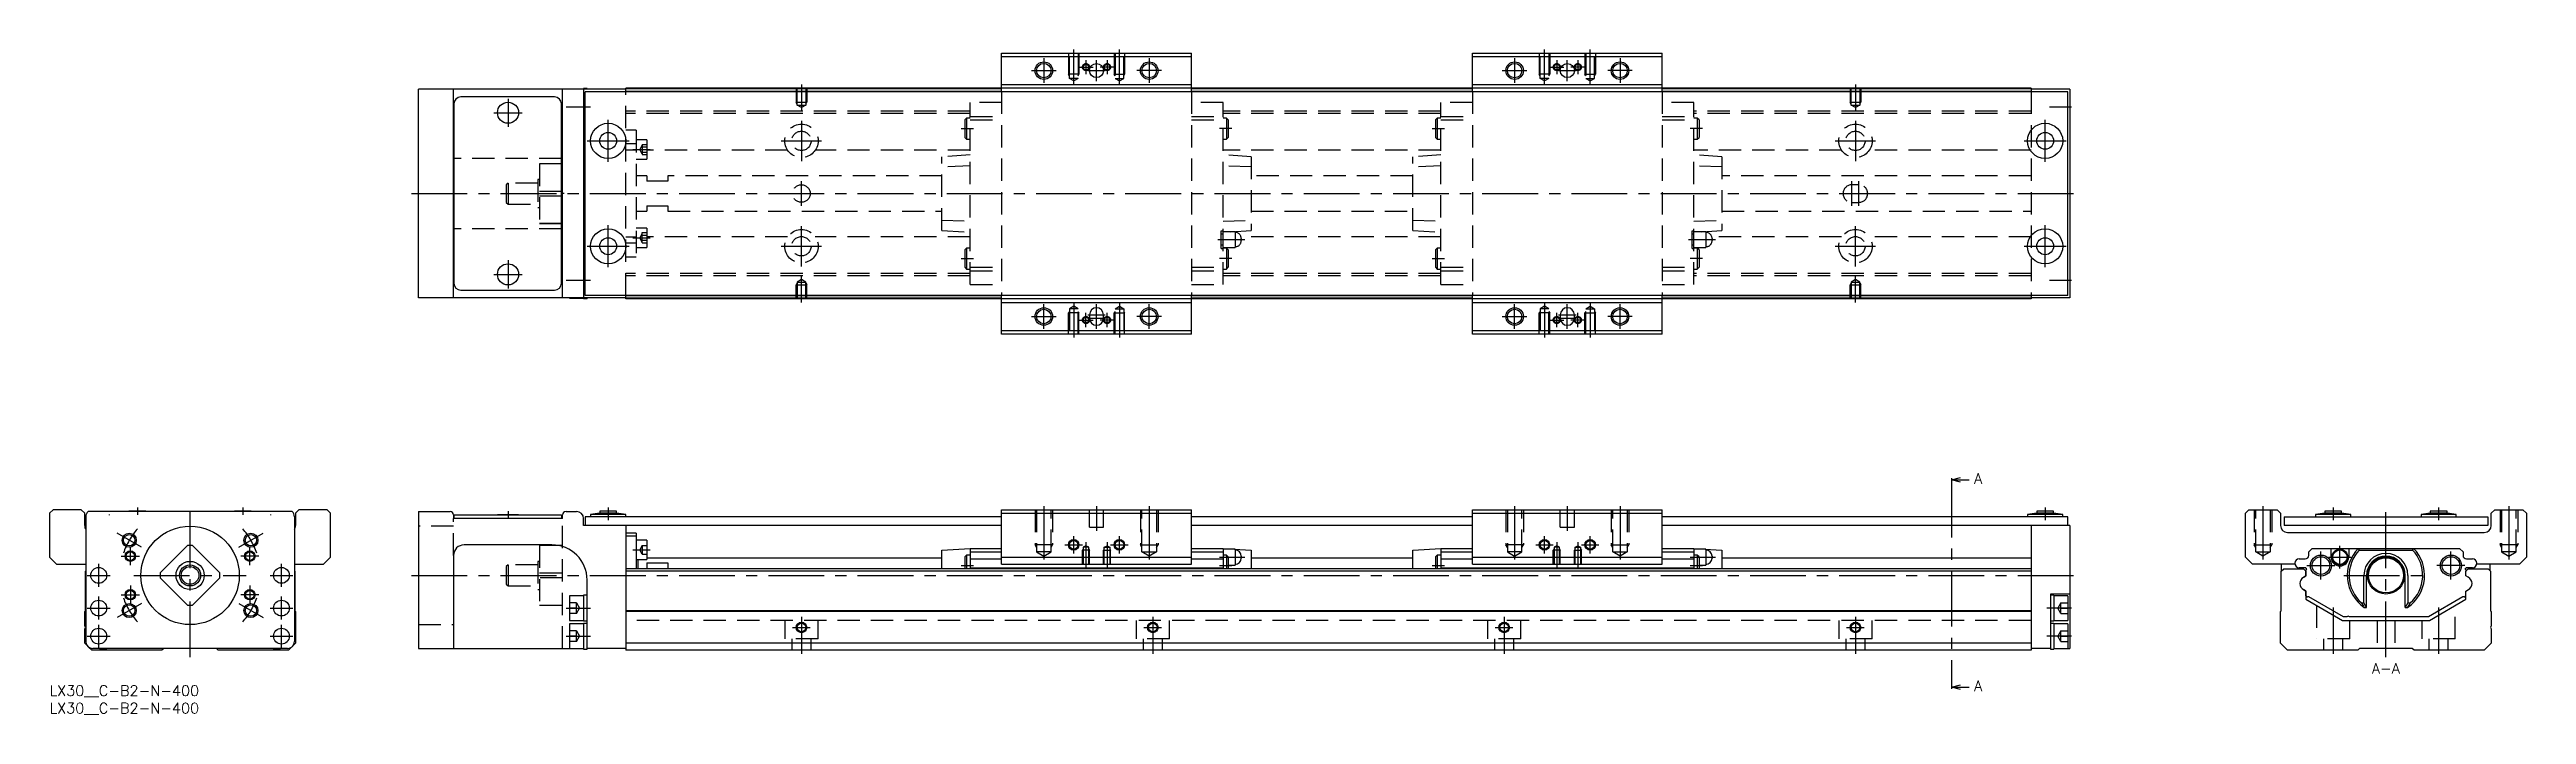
# Model space of a CAD drawing. Extents: x 0 to 705, y -8 to 181.
import ezdxf

# ---------------------------------------------------------------- set-up
doc = ezdxf.new("R2010")
doc.units = 0
doc.header["$LTSCALE"] = 0.5
doc.linetypes.add('CENTER', pattern=[50.8, 31.75, -6.35, 6.35, -6.35])
doc.linetypes.add('DASHED', pattern=[19.05, 12.7, -6.35])
for name, color, linetype in [('MSM_CENTER', 1, 'CENTER'), ('MSM_CONTINUOUS', 7, 'CONTINUOUS'), ('MSM_DASHED', 4, 'DASHED'), ('MSM_NARROW', 5, 'CONTINUOUS'), ('MSM_PART_NUMBER', 7, 'CONTINUOUS')]:
    doc.layers.add(name, color=color, linetype=linetype)
doc.styles.get("Standard").update_dxf_attribs({"font": 'txt.shx', "height": 3, "bigfont": 'bigfont.shx'})

# ---------------------------------------------------------------- blocks, each defined once
blk = doc.blocks.new('*U3')
at = {"layer": 'MSM_PART_NUMBER'}
blk.add_text('LX30__C-B2-N-400', height=3, dxfattribs=at).set_placement((0, -3))
blk = doc.blocks.new('*U4')
at = {"layer": 'MSM_PART_NUMBER'}
blk.add_text('LX30__C-B2-N-400', height=3, dxfattribs=at).set_placement((0, -8))

msp = doc.modelspace()

# ---------------------------------------------------------------- linework, layer by layer
at = {"layer": 'MSM_CENTER'}
for p, q in [((283, 178.5), (283, 171.5)), ((291.5, 171.09), (291.5, 181)), ((295, 178), (295, 174)), ((298, 172), (298, 178)), ((301, 178), (301, 174)), ((304.5, 171.09), (304.5, 181)), ((313, 178.5), (313, 171.5)), ((417, 178.5), (417, 171.5)), ((425.5, 171.09), (425.5, 181)), ((429, 178), (429, 174)), ((432, 172), (432, 178)), ((435, 178), (435, 174)), ((438.5, 171.09), (438.5, 181)), ((447, 178.5), (447, 171.5)), ((214, 171), (214, 163.49)), ((279.5, 175), (286.5, 175)), ((293, 176), (297, 176)), ((295.5, 175), (300.5, 175)), ((303, 176), (299, 176)), ((316.5, 175), (309.5, 175)), ((413.5, 175), (420.5, 175)), ((427, 176), (431, 176)), ((429.5, 175), (434.5, 175)), ((437, 176), (433, 176)), ((450.5, 175), (443.5, 175)), ((514, 171), (514, 163.49)), ((126.5, 163), (134.5, 163)), ((130.5, 167), (130.5, 159)), ((147, 164.7), (154, 164.7)), ((569.25, 164.7), (575.5, 164.7)), ((159, 149), (159, 161)), ((214, 160.75), (214, 149.25)), ((259.5, 158.5), (263, 158.5)), ((336.5, 158.5), (333, 158.5)), ((393.5, 158.5), (397, 158.5)), ((470.5, 158.5), (467, 158.5)), ((514, 160.75), (514, 149.25)), ((568, 149), (568, 161)), ((153, 155), (165, 155)), ((166, 152.55), (171, 152.55)), ((208.25, 155), (219.75, 155)), ((508.25, 155), (519.75, 155)), ((562, 155), (574, 155)), ((214, 136.5), (214, 143.5)), ((513, 136.5), (513, 143.5)), ((515, 136.5), (515, 143.5)), ((103, 140), (577, 140)), ((159, 119), (159, 131)), ((166, 127.44), (171, 127.44)), ((214, 119.25), (214, 130.75)), ((514, 119.25), (514, 130.75)), ((568, 119), (568, 131)), ((130.5, 121), (130.5, 113)), ((153, 125), (165, 125)), ((208.25, 125), (219.75, 125)), ((259.5, 121.5), (263, 121.5)), ((332.5, 126.9), (340.2, 126.9)), ((336.5, 121.5), (333, 121.5)), ((393.5, 121.5), (397, 121.5)), ((466.5, 126.9), (474.2, 126.9)), ((470.5, 121.5), (467, 121.5)), ((508.25, 125), (519.75, 125)), ((562, 125), (574, 125)), ((126.5, 117), (134.5, 117)), ((147, 115.3), (154, 115.3)), ((214, 109), (214, 116.51)), ((514, 109), (514, 116.51)), ((569.25, 115.3), (575.5, 115.3)), ((283, 101.5), (283, 108.5)), ((291.5, 108.91), (291.5, 99)), ((295, 102), (295, 106)), ((298, 101.5), (298, 108.5)), ((301, 102), (301, 106)), ((304.5, 108.91), (304.5, 99)), ((313, 101.5), (313, 108.5)), ((417, 101.5), (417, 108.5)), ((425.5, 108.91), (425.5, 99)), ((429, 102), (429, 106)), ((432, 101.5), (432, 108.5)), ((435, 102), (435, 106)), ((438.5, 108.91), (438.5, 99)), ((447, 101.5), (447, 108.5)), ((279.5, 105), (286.5, 105)), ((293, 104), (297, 104)), ((295.5, 105.5), (300.5, 105.5)), ((295.5, 104.5), (300.5, 104.5)), ((303, 104), (299, 104)), ((316.5, 105), (309.5, 105)), ((413.5, 105), (420.5, 105)), ((427, 104), (431, 104)), ((429.5, 105.5), (434.5, 105.5)), ((429.5, 104.5), (434.5, 104.5)), ((437, 104), (433, 104)), ((450.5, 105), (443.5, 105)), ((541.37, 58), (541.37, 0)), ((25, 50.6), (25, 48.5)), ((40, 8), (40, 51.5)), ((55, 50.6), (55, 48.5)), ((130.5, 49.6), (130.5, 47.49)), ((159, 50.6), (159, 47)), ((283, 51), (283, 35.81)), ((298, 51), (298, 44)), ((313, 51), (313, 35.81)), ((417, 51), (417, 35.81)), ((432, 51), (432, 44)), ((447, 51), (447, 35.81)), ((568, 50.6), (568, 47)), ((630, 51), (630, 35.81)), ((650, 50.6), (650, 47)), ((665, 8), (665, 51.5)), ((680, 50.6), (680, 47)), ((700, 51), (700, 35.81)), ((17, 48.6), (17, 48.49)), ((26.14, 39.3), (19.22, 43.3)), ((53.86, 39.3), (60.78, 43.3)), ((63, 48.49), (63, 48.6)), ((291.5, 37.5), (291.5, 42.5)), ((304.5, 37.5), (304.5, 42.5)), ((425.5, 37.5), (425.5, 42.5)), ((438.5, 37.5), (438.5, 42.5)), ((20.42, 36.8), (25.57, 36.8)), ((23, 34.22), (23, 39.37)), ((59.57, 36.8), (54.42, 36.8)), ((57, 34.22), (57, 39.37)), ((166, 38.55), (171, 38.55)), ((289, 40), (294, 40)), ((295, 40.76), (295, 33.5)), ((301, 40.76), (301, 33.5)), ((302, 40), (307, 40)), ((333, 36.5), (340.2, 36.5)), ((423, 40), (428, 40)), ((429, 40.76), (429, 33.5)), ((435, 40.76), (435, 33.5)), ((436, 40), (441, 40)), ((467, 36.5), (474.2, 36.5)), ((646.5, 30.1), (646.5, 38.1)), ((648.65, 36.5), (655.15, 36.5)), ((651.9, 33.25), (651.9, 39.75)), ((683.5, 30.1), (683.5, 38.1)), ((10.75, 31.3), (17.25, 31.3)), ((14, 28.05), (14, 34.55)), ((23, 28.38), (23, 23.23)), ((24, 31.3), (56, 31.3)), ((57, 28.38), (57, 23.23)), ((62.75, 31.3), (69.25, 31.3)), ((66, 28.05), (66, 34.55)), ((103, 31.3), (577, 31.3)), ((259.5, 34.1), (263, 34.1)), ((333, 34.1), (336.5, 34.1)), ((393.5, 34.1), (397, 34.1)), ((467, 34.1), (470.5, 34.1)), ((642.5, 34.1), (650.5, 34.1)), ((653, 31.3), (677, 31.3)), ((687.5, 34.1), (679.5, 34.1)), ((10.75, 22), (17.25, 22)), ((14, 18.75), (14, 25.25)), ((26.14, 23.3), (19.22, 19.3)), ((20.42, 25.8), (25.57, 25.8)), ((53.86, 23.3), (60.78, 19.3)), ((59.57, 25.8), (54.42, 25.8)), ((62.75, 22), (69.25, 22)), ((66, 18.75), (66, 25.25)), ((147, 22), (154, 22)), ((575.5, 22), (568.5, 22)), ((650, 22.18), (650, 9)), ((680, 22.18), (680, 9)), ((14, 10.75), (14, 17.25)), ((66, 10.75), (66, 17.25)), ((211.5, 16.5), (216.5, 16.5)), ((214, 19.5), (214, 9)), ((311.5, 16.5), (316.5, 16.5)), ((314, 19.5), (314, 9)), ((411.5, 16.5), (416.5, 16.5)), ((414, 19.5), (414, 9)), ((511.5, 16.5), (516.5, 16.5)), ((514, 19.5), (514, 9)), ((10.75, 14), (17.25, 14)), ((62.75, 14), (69.25, 14)), ((147, 14), (154, 14)), ((575.5, 14), (568.5, 14))]:
    msp.add_line(p, q, dxfattribs=at)
for start, end in [(138.53845, 161.46155), (18.53845, 41.46155), (198.53845, 221.46155), (318.53845, 341.46155)]:
    msp.add_arc((40, 31.3), 20, start, end, dxfattribs=at)
at = {"layer": 'MSM_CONTINUOUS'}
for p, q in [((271, 180), (325, 180)), ((271, 169), (271, 180)), ((271, 179), (325, 179)), ((325, 169), (325, 180)), ((405, 180), (459, 180)), ((405, 169), (405, 180)), ((405, 179), (459, 179)), ((459, 169), (459, 180)), ((105, 110.3), (105, 169.7)), ((164, 169.7), (105, 169.7)), ((115, 110.3), (115, 169.7)), ((146, 110.3), (146, 169.7)), ((148, 169.75), (148, 169.7)), ((152, 169.75), (148, 169.75)), ((153, 169.9), (152, 169.9)), ((152, 169.9), (152, 110.1)), ((153, 169.9), (153, 169.7)), ((164, 169), (164, 170)), ((564, 170), (164, 170)), ((271, 169.8), (164, 169.8)), ((271, 171), (325, 171)), ((405, 169.8), (325, 169.8)), ((405, 171), (459, 171)), ((564, 169.8), (459, 169.8)), ((564, 170), (564, 169)), ((575, 169.7), (564, 169.7)), ((575, 169.7), (575, 110.3)), ((115.1, 165.5), (115.1, 114.5)), ((143.7, 167.5), (117.1, 167.5)), ((145.7, 114.5), (145.7, 165.5)), ((152.5, 111), (152.5, 169)), ((574.5, 169), (152.5, 169)), ((271, 169.1), (164, 169.1)), ((405, 169.1), (325, 169.1)), ((564, 169.1), (459, 169.1)), ((574.5, 111), (574.5, 169)), ((115, 158.2), (115.1, 158.2)), ((145.7, 158.2), (146, 158.2)), ((115.1, 150), (115, 150)), ((146, 150), (145.7, 150)), ((146, 148.5), (145.7, 148.5)), ((146, 148.47), (145.7, 148.47)), ((145.7, 140.72), (146, 140.72)), ((146, 139.28), (145.7, 139.28)), ((115.1, 130), (115, 130)), ((146, 131.53), (145.7, 131.53)), ((146, 131.5), (145.7, 131.5)), ((146, 130), (145.7, 130)), ((115.1, 121.8), (115, 121.8)), ((146, 121.8), (145.7, 121.8)), ((164, 110.3), (105, 110.3)), ((117.1, 112.5), (143.7, 112.5)), ((148, 110.3), (148, 110.25)), ((148, 110.25), (152, 110.25)), ((152, 110.1), (153, 110.1)), ((574.5, 111), (152.5, 111)), ((153, 110.3), (153, 110.1)), ((164, 110), (164, 111)), ((271, 110.9), (164, 110.9)), ((271, 110.2), (164, 110.2)), ((564, 110), (164, 110)), ((271, 100), (271, 111)), ((271, 109), (325, 109)), ((325, 100), (325, 111)), ((405, 110.9), (325, 110.9)), ((405, 110.2), (325, 110.2)), ((405, 100), (405, 111)), ((405, 109), (459, 109)), ((459, 100), (459, 111)), ((564, 110.9), (459, 110.9)), ((564, 110.2), (459, 110.2)), ((564, 111), (564, 110)), ((575, 110.3), (564, 110.3)), ((271, 101), (325, 101)), ((325, 100), (271, 100)), ((296, 105.5), (296, 104.5)), ((300, 104.5), (300, 105.5)), ((405, 101), (459, 101)), ((459, 100), (405, 100)), ((430, 105.5), (430, 104.5)), ((434, 104.5), (434, 105.5)), ((541.37, 58.5), (543.87, 59.17)), ((541.37, 59), (541.37, 58)), ((543.87, 57.83), (541.37, 58.5)), ((541.37, 58.5), (546.38, 58.5)), ((1, 50), (0, 49)), ((9, 50), (1, 50)), ((10, 49), (9, 50)), ((69.02, 49.5), (10.98, 49.5)), ((22.6, 49.6), (22.6, 49.5)), ((27.4, 49.6), (22.6, 49.6)), ((27.4, 49.5), (27.4, 49.6)), ((52.6, 49.6), (52.6, 49.5)), ((57.4, 49.6), (52.6, 49.6)), ((57.4, 49.5), (57.4, 49.6)), ((71, 50), (70, 49)), ((79, 50), (71, 50)), ((80, 49), (79, 50)), ((105, 49.5), (105, 10.5)), ((105, 49.5), (114, 49.5)), ((147, 49.5), (150, 49.5)), ((156.6, 49.6), (156.6, 49)), ((161.4, 49.6), (156.6, 49.6)), ((161.4, 49), (161.4, 49.6)), ((271, 34.5), (271, 50)), ((271, 50), (325, 50)), ((325, 34.5), (325, 50)), ((405, 34.5), (405, 50)), ((405, 50), (459, 50)), ((459, 34.5), (459, 50)), ((565.6, 49.6), (565.6, 49)), ((570.4, 49.6), (565.6, 49.6)), ((570.4, 49), (570.4, 49.6)), ((625, 49), (626, 50)), ((626, 50), (634, 50)), ((634, 50), (635, 49)), ((652.4, 49.6), (647.6, 49.6)), ((647.6, 49.6), (647.6, 49)), ((652.4, 49), (652.4, 49.6)), ((682.4, 49.6), (677.6, 49.6)), ((677.6, 49.6), (677.6, 49)), ((682.4, 49), (682.4, 49.6)), ((695, 49), (696, 50)), ((696, 50), (704, 50)), ((704, 50), (705, 49)), ((0, 49), (0, 36.5)), ((10, 45.5), (10, 49)), ((10.3, 48), (10.3, 12.5)), ((69.7, 48), (69.7, 12.5)), ((70, 49), (70, 45.5)), ((80, 36.5), (80, 49)), ((115, 48.5), (115, 47.5)), ((146, 47.5), (115, 47.5)), ((115.1, 48.5), (115.1, 47.5)), ((115.1, 48.5), (145.7, 48.5)), ((127.5, 48.6), (133.5, 48.6)), ((127.5, 48.6), (127.5, 48.5)), ((133.5, 48.5), (133.5, 48.6)), ((145.7, 48.5), (145.7, 47.5)), ((146, 47.5), (146, 48.5)), ((152, 45.5), (152, 47.5)), ((271, 45.5), (152, 45.5)), ((152.5, 48), (152.5, 45.5)), ((271, 48), (152.5, 48)), ((156.6, 49), (154, 48.6)), ((154, 48.6), (154, 48)), ((164, 48.6), (154, 48.6)), ((161.4, 49), (156.6, 49)), ((164, 48.6), (161.4, 49)), ((164, 48), (164, 48.6)), ((164, 45.5), (164, 10)), ((167, 43.3), (164, 43.3)), ((167, 42.45), (164, 42.45)), ((167, 43.3), (167, 33.2)), ((271, 49), (325, 49)), ((405, 48), (325, 48)), ((405, 45.5), (325, 45.5)), ((405, 49), (459, 49)), ((574.5, 48), (459, 48)), ((575, 45.5), (459, 45.5)), ((565.6, 49), (563, 48.6)), ((563, 48.6), (563, 48)), ((573, 48.6), (563, 48.6)), ((564, 45.5), (564, 10)), ((570.4, 49), (565.6, 49)), ((573, 48.6), (570.4, 49)), ((573, 48), (573, 48.6)), ((574.5, 45.5), (574.5, 48)), ((575, 45.5), (575, 10.5)), ((625, 36.5), (625, 49)), ((635, 49), (635, 45.5)), ((636, 48), (636, 45.5)), ((636, 48), (694, 48)), ((694, 45.5), (636, 45.5)), ((637, 43.5), (693, 43.5)), ((647.6, 49), (645, 48.6)), ((655, 48.6), (645, 48.6)), ((645, 48.6), (645, 48)), ((652.4, 49), (647.6, 49)), ((655, 48.6), (652.4, 49)), ((655, 48), (655, 48.6)), ((677.6, 49), (675, 48.6)), ((685, 48.6), (675, 48.6)), ((675, 48.6), (675, 48)), ((682.4, 49), (677.6, 49)), ((685, 48.6), (682.4, 49)), ((685, 48), (685, 48.6)), ((694, 48), (694, 45.5)), ((695, 45.5), (695, 49)), ((705, 49), (705, 36.5)), ((0, 36.5), (2, 34.5)), ((39.28, 39.77), (31.53, 32.02)), ((48.47, 32.02), (40.72, 39.77)), ((78, 34.5), (80, 36.5)), ((115, 37), (115, 10.5)), ((143, 40), (118, 40)), ((170, 41.3), (167, 41.3)), ((167, 35.8), (170, 35.8)), ((167.5, 33.2), (167.5, 35.8)), ((170, 41.3), (170, 35.8)), ((170, 36.3), (254, 36.3)), ((254, 38.5), (262, 39)), ((254, 33.2), (254, 38.5)), ((261, 37.1), (260.5, 36.6)), ((260.5, 36.6), (260.5, 33.2)), ((262, 37.1), (261, 37.1)), ((261, 37.1), (261, 33.2)), ((262, 39), (271, 39)), ((262, 39), (262, 33.2)), ((262, 38), (271, 38)), ((262, 36), (271, 36)), ((271, 36.5), (325, 36.5)), ((325, 39), (334, 39)), ((325, 38), (334, 38)), ((325, 36), (334, 36)), ((334, 39), (342, 38.5)), ((334, 39), (334, 33.2)), ((337.45, 38.75), (334, 38.75)), ((335, 37.1), (334, 37.1)), ((335.5, 36.6), (335, 37.1)), ((335, 37.1), (335, 33.2)), ((335.5, 36.6), (335.5, 33.2)), ((337.45, 38.75), (337.45, 34.25)), ((339.2, 36.8), (339.2, 36.2)), ((342, 38.5), (342, 33.2)), ((342, 36.3), (388, 36.3)), ((388, 38.5), (396, 39)), ((388, 33.2), (388, 38.5)), ((395, 37.1), (394.5, 36.6)), ((394.5, 36.6), (394.5, 33.2)), ((396, 37.1), (395, 37.1)), ((395, 37.1), (395, 33.2)), ((396, 39), (405, 39)), ((396, 39), (396, 33.2)), ((396, 38), (405, 38)), ((396, 36), (405, 36)), ((405, 36.5), (459, 36.5)), ((459, 39), (468, 39)), ((459, 38), (468, 38)), ((459, 36), (468, 36)), ((468, 39), (476, 38.5)), ((468, 39), (468, 33.2)), ((471.45, 38.75), (468, 38.75)), ((469, 37.1), (468, 37.1)), ((469.5, 36.6), (469, 37.1)), ((469, 37.1), (469, 33.2)), ((469.5, 36.6), (469.5, 33.2)), ((471.45, 38.75), (471.45, 34.25)), ((473.2, 36.8), (473.2, 36.2)), ((476, 38.5), (476, 33.2)), ((476, 36.3), (564, 36.3)), ((627, 34.5), (625, 36.5)), ((640.35, 36), (642.05, 36)), ((643.05, 38), (644.05, 39)), ((643.05, 37), (643.05, 38)), ((644.05, 39), (685.95, 39)), ((649.4, 36.5), (649.4, 39)), ((654.4, 39), (654.4, 36.5)), ((657.14, 39), (657.4, 38.5)), ((657.4, 38.5), (672.6, 38.5)), ((672.6, 38.5), (672.86, 39)), ((685.95, 39), (686.95, 38)), ((686.95, 38), (686.95, 37)), ((687.95, 36), (689.65, 36)), ((705, 36.5), (703, 34.5)), ((2, 34.5), (10.3, 34.5)), ((10.2, 32.5), (10.3, 32.6)), ((10.2, 21.2), (10.2, 32.5)), ((31.53, 30.58), (39.28, 22.83)), ((40.72, 22.83), (48.47, 30.58)), ((69.7, 34.5), (78, 34.5)), ((69.7, 32.6), (69.8, 32.5)), ((69.8, 32.5), (69.8, 21.2)), ((153, 10.35), (153, 30)), ((564, 33.2), (164, 33.2)), ((564, 32.5), (164, 32.5)), ((170, 34.87), (176, 34.87)), ((170, 34.87), (170, 33.2)), ((176, 34.87), (176, 33.2)), ((262, 33.5), (334, 33.5)), ((271, 34.5), (325, 34.5)), ((335.5, 34.25), (337.45, 34.25)), ((396, 33.5), (468, 33.5)), ((405, 34.5), (459, 34.5)), ((469.5, 34.25), (471.45, 34.25)), ((639.13, 34.5), (627, 34.5)), ((635.2, 32.5), (635.9, 33.2)), ((635.2, 21.2), (635.2, 32.5)), ((635.3, 32.6), (635.3, 34.5)), ((635.9, 33.2), (641.55, 33.2)), ((641.75, 33.5), (640.35, 33.5)), ((642.25, 31.15), (641.5, 30.72)), ((641.55, 33.2), (642.25, 32.5)), ((641.6, 30.78), (642.25, 31.15)), ((642.2, 32.55), (642.2, 32.7)), ((642.25, 32.5), (642.2, 32.55)), ((642.25, 31.15), (642.25, 32.5)), ((642.25, 32.5), (642.25, 31.15)), ((658.74, 23.45), (658.74, 31.3)), ((659.5, 22.2), (659.5, 31.3)), ((670.5, 22.2), (670.5, 31.3)), ((671.26, 31.3), (671.26, 23.45)), ((687.75, 32.5), (688.45, 33.2)), ((687.75, 31.15), (687.75, 32.5)), ((688.4, 30.78), (687.75, 31.15)), ((687.8, 32.7), (687.8, 32.55)), ((689.65, 33.5), (688.25, 33.5)), ((688.4, 30.78), (688.49, 30.73)), ((688.45, 33.2), (694.1, 33.2)), ((703, 34.5), (690.87, 34.5)), ((694.1, 33.2), (694.8, 32.5)), ((694.7, 32.6), (694.7, 34.5)), ((694.8, 32.5), (694.8, 21.2)), ((10, 21), (10.2, 21.2)), ((69.8, 21.2), (70, 21)), ((152, 25.5), (148, 25.5)), ((148, 25.5), (148, 18.5)), ((153, 25.65), (152, 25.65)), ((152, 25.65), (152, 18.35)), ((564, 21.2), (164, 21.2)), ((575, 26), (569.5, 26)), ((569.5, 26), (569.5, 10.35)), ((570.5, 25.65), (569.5, 25.65)), ((570.5, 25.65), (570.5, 18.35)), ((574.5, 25.5), (570.5, 25.5)), ((574.5, 25.5), (574.5, 18.5)), ((635, 21), (635.2, 21.2)), ((642.25, 26.85), (641.5, 27.28)), ((641.6, 27.22), (642.25, 26.85)), ((642.25, 25.45), (642.25, 26.85)), ((642.25, 26.85), (642.25, 24.5)), ((642.25, 24.5), (652.64, 18.5)), ((643.1, 25.16), (642.7, 25.16)), ((652.91, 19.5), (643.1, 25.16)), ((658.07, 23.45), (658.74, 23.45)), ((659.5, 22.2), (658.74, 23.45)), ((658.82, 22.2), (659.5, 22.2)), ((671.26, 23.45), (670.5, 22.2)), ((670.5, 22.2), (671.18, 22.2)), ((671.26, 23.45), (671.93, 23.45)), ((686.9, 25.16), (677.09, 19.5)), ((677.36, 18.5), (687.75, 24.5)), ((687.3, 25.16), (686.9, 25.16)), ((687.75, 26.85), (688.5, 27.28)), ((687.75, 24.5), (687.75, 26.85)), ((694.8, 21.2), (695, 21)), ((10, 16.9), (10, 21)), ((10, 12), (10, 16.1)), ((70, 21), (70, 12)), ((148, 18.5), (152, 18.5)), ((152, 17.5), (148, 17.5)), ((148, 17.5), (148, 10.5)), ((152, 18.35), (153, 18.35)), ((153, 17.65), (152, 17.65)), ((152, 17.65), (152, 10.35)), ((564, 21), (164, 21)), ((569.5, 18.35), (570.5, 18.35)), ((570.5, 17.65), (569.5, 17.65)), ((570.5, 18.5), (574.5, 18.5)), ((570.5, 17.65), (570.5, 10.35)), ((574.5, 17.5), (570.5, 17.5)), ((574.5, 17.5), (574.5, 10.5)), ((635, 12), (635, 21)), ((652.64, 18.5), (677.36, 18.5)), ((653.85, 19.5), (652.91, 19.5)), ((677.09, 19.5), (654.65, 19.5)), ((695, 21), (695, 16.9)), ((695, 16.1), (695, 12)), ((10.7, 11.3), (10, 12)), ((12, 10), (11.1, 10.9)), ((32, 10), (12, 10)), ((67.7, 10.5), (12.3, 10.5)), ((32.5, 10.5), (32, 10)), ((48, 10), (47.5, 10.5)), ((68, 10), (48, 10)), ((68.9, 10.9), (68, 10)), ((70, 12), (69.3, 11.3)), ((105, 10.5), (152, 10.5)), ((152, 10.35), (153, 10.35)), ((164, 10.5), (153, 10.5)), ((564, 12), (164, 12)), ((564, 10), (164, 10)), ((569.5, 10.5), (564, 10.5)), ((569.5, 10.35), (570.5, 10.35)), ((570.5, 10.5), (575, 10.5)), ((637, 10), (635, 12)), ((657, 10), (637, 10)), ((657.5, 10.5), (657, 10)), ((672.5, 10.5), (657.5, 10.5)), ((673, 10), (672.5, 10.5)), ((693, 10), (673, 10)), ((695, 12), (693, 10)), ((541.37, -0.5), (543.87, 0.17)), ((541.37, 0), (541.37, -1)), ((543.87, -1.17), (541.37, -0.5)), ((541.37, -0.5), (546.38, -0.5))]:
    msp.add_line(p, q, dxfattribs=at)
for centre, radius in [((283, 175), 2.07), ((298, 175), 2), ((313, 175), 2.07), ((417, 175), 2.07), ((432, 175), 2), ((447, 175), 2.07), ((130.5, 163), 3), ((159, 155), 5), ((159, 155), 2.4), ((568, 155), 5), ((568, 155), 2.4), ((159, 125), 5), ((159, 125), 2.4), ((568, 125), 5), ((568, 125), 2.4), ((130.5, 117), 3), ((283, 105), 2.07), ((313, 105), 2.07), ((417, 105), 2.07), ((447, 105), 2.07), ((22.68, 41.3), 1.62), ((40, 31.3), 14), ((57.32, 41.3), 1.62), ((23, 36.8), 1.23), ((40, 31.3), 4), ((57, 36.8), 1.23), ((291.5, 40), 1.23), ((304.5, 40), 1.23), ((425.5, 40), 1.23), ((438.5, 40), 1.23), ((646.5, 34.1), 3), ((646.5, 34.1), 2.5), ((651.9, 36.5), 2.25), ((651.9, 36.5), 2.05), ((665, 31.3), 5.3), ((665, 31.3), 5), ((683.5, 34.1), 3), ((683.5, 34.1), 2.5), ((14, 31.3), 2.25), ((40, 31.3), 3), ((40, 31.3), 2.5), ((66, 31.3), 2.25), ((14, 22), 2.25), ((22.68, 21.3), 1.62), ((23, 25.8), 1.23), ((57.32, 21.3), 1.62), ((57, 25.8), 1.23), ((66, 22), 2.25), ((14, 14), 2.25), ((66, 14), 2.25), ((214, 16.5), 1.23), ((314, 16.5), 1.23), ((414, 16.5), 1.23), ((514, 16.5), 1.23)]:
    msp.add_circle(centre, radius, dxfattribs=at)
for centre, radius, start, end in [((117.1, 165.5), 2, 90, 180), ((143.7, 165.5), 2, 0, 90), ((117.1, 114.5), 2, 180, 270), ((143.7, 114.5), 2, 270, 0), ((298, 105.5), 2, 0, 180), ((432, 105.5), 2, 0, 180), ((298, 104.5), 2, 180, 0), ((432, 104.5), 2, 180, 0), ((12.3, 48), 2, 131.40962, 180), ((67.7, 48), 2, 0, 48.59038), ((114, 48.5), 1, 0, 90), ((147, 48.5), 1, 90, 180), ((150, 47.5), 2, 0, 90), ((12, 45.5), 2, 180, 211.78833), ((68, 45.5), 2, 328.21167, 0), ((637, 45.5), 2, 180, 270), ((693, 45.5), 2, 270, 0), ((40, 31.3), 8.5, 85.11917, 94.88083), ((118, 37), 3, 90, 180), ((143, 30), 10, 0, 90), ((337.45, 36.8), 1.75, 0, 90), ((337.45, 36.2), 1.75, 270, 0), ((471.45, 36.8), 1.75, 0, 90), ((471.45, 36.2), 1.75, 270, 0), ((640.35, 34.75), 1.25, 90, 270), ((642.05, 37), 1, 270, 0), ((651.9, 36.5), 2.5, 180, 0), ((665, 31.3), 11, 135.573, 235.81959), ((665, 31.3), 10.47, 136.57129, 228.55525), ((665, 31.3), 6.26, 0, 180), ((665, 31.3), 5.5, 0, 180), ((665, 31.3), 11, 304.18041, 44.427), ((665, 31.3), 10.47, 311.44475, 43.42871), ((687.95, 37), 1, 180, 270), ((689.65, 34.75), 1.25, 270, 90), ((40, 31.3), 8.5, 175.11917, 184.88083), ((40, 31.3), 8.5, 355.11917, 4.88083), ((642.65, 28.85), 2.2, 121.45533, 176.01903), ((642.65, 29.15), 2.2, 183.98097, 241.45517), ((642.65, 28.85), 2.2, 121.38869, 134.53306), ((641.75, 32.5), 1, 41.23398, 90), ((642.7, 32.7), 0.5, 113.32535, 180), ((688.25, 32.5), 1, 90, 138.76602), ((687.3, 32.7), 0.5, 0, 66.67465), ((687.35, 28.85), 2.2, 3.98097, 61.45517), ((687.35, 29.15), 2.2, 301.45533, 356.01903), ((40, 31.3), 8.5, 265.11917, 274.88083), ((642.7, 25.66), 0.5, 205.84193, 270), ((666.51, 27.65), 9.43, 206.44562, 215.3272), ((664, 27.35), 8.84, 324.37545, 333.85173), ((687.3, 25.66), 0.5, 270, 334.15807), ((9.7, 16.5), 0.5, 306.8699, 53.1301), ((654.25, 19.2), 0.5, 36.8699, 143.1301), ((695.3, 16.5), 0.5, 126.8699, 233.1301), ((12.3, 12.5), 2, 180, 270), ((15.3, 14), 3.65, 253.51703, 286.48297), ((64.7, 14), 3.65, 253.51703, 286.48297), ((67.7, 12.5), 2, 270, 0)]:
    msp.add_arc(centre, radius, start, end, dxfattribs=at)
at = {"layer": 'MSM_DASHED'}
for p, q in [((290, 180), (290, 174)), ((290.27, 172.8), (290.27, 180)), ((292.73, 180), (292.73, 172.8)), ((293, 180), (293, 174)), ((303, 180), (303, 174)), ((303.27, 180), (303.27, 172.8)), ((305.73, 172.8), (305.73, 180)), ((306, 180), (306, 174)), ((424, 180), (424, 174)), ((424.27, 172.8), (424.27, 180)), ((426.73, 180), (426.73, 172.8)), ((427, 180), (427, 174)), ((437, 180), (437, 174)), ((437.27, 180), (437.27, 172.8)), ((439.73, 172.8), (439.73, 180)), ((440, 180), (440, 174)), ((212.5, 170), (212.5, 166)), ((212.77, 165.2), (212.77, 170)), ((215.23, 170), (215.23, 165.2)), ((215.5, 170), (215.5, 166)), ((293, 174), (290, 174)), ((290.27, 173.53), (290, 174)), ((292.73, 172.8), (290.27, 172.8)), ((291.5, 172.09), (290.27, 172.8)), ((292.73, 172.8), (291.5, 172.09)), ((292.73, 173.53), (293, 174)), ((303, 174), (306, 174)), ((303.27, 173.53), (303, 174)), ((303.27, 172.8), (305.73, 172.8)), ((303.27, 172.8), (304.5, 172.09)), ((304.5, 172.09), (305.73, 172.8)), ((305.73, 173.53), (306, 174)), ((427, 174), (424, 174)), ((424.27, 173.53), (424, 174)), ((426.73, 172.8), (424.27, 172.8)), ((425.5, 172.09), (424.27, 172.8)), ((426.73, 172.8), (425.5, 172.09)), ((426.73, 173.53), (427, 174)), ((437, 174), (440, 174)), ((437.27, 173.53), (437, 174)), ((437.27, 172.8), (439.73, 172.8)), ((437.27, 172.8), (438.5, 172.09)), ((438.5, 172.09), (439.73, 172.8)), ((439.73, 173.53), (440, 174)), ((512.5, 170), (512.5, 166)), ((512.77, 165.2), (512.77, 170)), ((515.23, 170), (515.23, 165.2)), ((515.5, 170), (515.5, 166)), ((164, 111), (164, 169)), ((262, 163.45), (164, 163.45)), ((262, 162.75), (164, 162.75)), ((212.77, 165.53), (212.5, 166)), ((212.5, 166), (215.5, 166)), ((212.77, 165.2), (215.23, 165.2)), ((214, 164.49), (212.77, 165.2)), ((215.23, 165.2), (214, 164.49)), ((215.23, 165.53), (215.5, 166)), ((271, 165.9), (262, 165.9)), ((262, 114.1), (262, 165.9)), ((271, 169), (271, 111)), ((325, 169), (325, 111)), ((334, 165.9), (325, 165.9)), ((334, 114.1), (334, 165.9)), ((396, 163.45), (334, 163.45)), ((396, 162.75), (334, 162.75)), ((405, 165.9), (396, 165.9)), ((396, 114.1), (396, 165.9)), ((405, 169), (405, 111)), ((459, 169), (459, 111)), ((468, 165.9), (459, 165.9)), ((468, 114.1), (468, 165.9)), ((564, 163.45), (468, 163.45)), ((564, 162.75), (468, 162.75)), ((512.77, 165.53), (512.5, 166)), ((512.5, 166), (515.5, 166)), ((512.77, 165.2), (515.23, 165.2)), ((514, 164.49), (512.77, 165.2)), ((515.23, 165.2), (514, 164.49)), ((515.23, 165.53), (515.5, 166)), ((564, 169), (564, 111)), ((167, 158), (164, 158)), ((167, 158), (167, 122)), ((170, 155.3), (167, 155.3)), ((170, 155.3), (170, 149.8)), ((261, 161.5), (260.5, 161)), ((260.5, 161), (260.5, 156)), ((260.5, 156), (261, 155.5)), ((261, 161.5), (261, 155.5)), ((262, 161.5), (261, 161.5)), ((261, 155.5), (262, 155.5)), ((262, 161.95), (271, 161.95)), ((262, 160.95), (271, 160.95)), ((325, 161.95), (334, 161.95)), ((325, 160.95), (334, 160.95)), ((335, 161.5), (334, 161.5)), ((334, 155.5), (335, 155.5)), ((335, 161.5), (335, 155.5)), ((335.5, 161), (335, 161.5)), ((335, 155.5), (335.5, 156)), ((335.5, 161), (335.5, 156)), ((395, 161.5), (394.5, 161)), ((394.5, 161), (394.5, 156)), ((394.5, 156), (395, 155.5)), ((395, 161.5), (395, 155.5)), ((396, 161.5), (395, 161.5)), ((395, 155.5), (396, 155.5)), ((396, 161.95), (405, 161.95)), ((396, 160.95), (405, 160.95)), ((459, 161.95), (468, 161.95)), ((459, 160.95), (468, 160.95)), ((469, 161.5), (468, 161.5)), ((468, 155.5), (469, 155.5)), ((469, 161.5), (469, 155.5)), ((469.5, 161), (469, 161.5)), ((469, 155.5), (469.5, 156)), ((469.5, 161), (469.5, 156)), ((145.7, 150), (115.1, 150)), ((139.5, 148.5), (139.5, 131.5)), ((145.7, 148.5), (139.5, 148.5)), ((145.7, 148.47), (139.5, 148.47)), ((167, 154.13), (164, 154.13)), ((167, 152.38), (164, 152.38)), ((167, 149.8), (170, 149.8)), ((168.7, 153.8), (167.98, 152.55)), ((168.7, 151.3), (167.98, 152.55)), ((168.7, 154), (170, 154)), ((168.7, 154), (168.7, 151.11)), ((168.7, 153.28), (170, 153.28)), ((168.7, 151.83), (170, 151.83)), ((168.7, 151.11), (170, 151.11)), ((210.05, 152.36), (170, 152.36)), ((262, 152.36), (217.95, 152.36)), ((262, 151), (254, 150.47)), ((254, 129.53), (254, 150.47)), ((396, 152.36), (334, 152.36)), ((342, 150.47), (334, 151)), ((342, 150.47), (342, 129.53)), ((396, 151), (388, 150.47)), ((388, 129.53), (388, 150.47)), ((510.05, 152.36), (468, 152.36)), ((476, 150.47), (468, 151)), ((476, 150.47), (476, 129.53)), ((564, 152.36), (517.95, 152.36)), ((130.5, 143), (130, 142.5)), ((130, 142.5), (130, 137.5)), ((130.5, 143), (130.5, 137)), ((139, 143), (130.5, 143)), ((139, 144), (139, 136)), ((139.5, 144), (139, 144)), ((170, 145), (167, 145)), ((170, 145), (170, 143.5)), ((176, 143.5), (170, 143.5)), ((176, 145), (176, 143.5)), ((254, 145), (176, 145)), ((262, 147.86), (254, 147.6)), ((342, 147.6), (334, 147.86)), ((388, 145), (342, 145)), ((396, 147.86), (388, 147.6)), ((476, 147.6), (468, 147.86)), ((564, 145), (476, 145)), ((515, 142.5), (513, 142.5)), ((130, 137.5), (130.5, 137)), ((130.5, 137), (139, 137)), ((139, 136), (139.5, 136)), ((139.5, 140.72), (145.7, 140.72)), ((145.7, 139.28), (139.5, 139.28)), ((146.5, 140), (146, 140)), ((167, 135), (170, 135)), ((170, 136.5), (176, 136.5)), ((170, 136.5), (170, 135)), ((176, 136.5), (176, 135)), ((176, 135), (254, 135)), ((342, 135), (388, 135)), ((476, 135), (564, 135)), ((513, 137.5), (515, 137.5)), ((145.7, 130), (115.1, 130)), ((139.5, 131.53), (145.7, 131.53)), ((139.5, 131.5), (145.7, 131.5)), ((167, 127.62), (164, 127.62)), ((170, 130.19), (167, 130.19)), ((168.7, 128.69), (167.98, 127.44)), ((168.7, 126.19), (167.98, 127.44)), ((168.7, 128.89), (170, 128.89)), ((168.7, 126), (168.7, 128.89)), ((168.7, 128.17), (170, 128.17)), ((170, 130.19), (170, 124.69)), ((210.05, 127.64), (170, 127.64)), ((262, 127.64), (217.95, 127.64)), ((254, 132.4), (262, 132.14)), ((254, 129.53), (262, 129)), ((333.5, 129.4), (334, 129.4)), ((333.5, 124.4), (333.5, 129.4)), ((334, 128.4), (333.5, 128.4)), ((334, 132.14), (342, 132.4)), ((337.45, 129.15), (334, 129.15)), ((336.26, 129.15), (342, 129.53)), ((337.45, 129.15), (337.45, 124.65)), ((396, 127.64), (339.14, 127.64)), ((339.2, 127.2), (339.2, 126.6)), ((388, 132.4), (396, 132.14)), ((388, 129.53), (396, 129)), ((467.5, 129.4), (468, 129.4)), ((467.5, 124.4), (467.5, 129.4)), ((468, 128.4), (467.5, 128.4)), ((468, 132.14), (476, 132.4)), ((471.45, 129.15), (468, 129.15)), ((470.26, 129.15), (476, 129.53)), ((471.45, 129.15), (471.45, 124.65)), ((510.05, 127.64), (473.14, 127.64)), ((473.2, 127.2), (473.2, 126.6)), ((564, 127.64), (517.95, 127.64)), ((167, 125.87), (164, 125.87)), ((164, 122), (167, 122)), ((167, 124.69), (170, 124.69)), ((168.7, 126.72), (170, 126.72)), ((168.7, 126), (170, 126)), ((261, 124.5), (260.5, 124)), ((260.5, 124), (260.5, 119)), ((262, 124.5), (261, 124.5)), ((261, 124.5), (261, 118.5)), ((333.5, 125.4), (334, 125.4)), ((333.5, 124.4), (334, 124.4)), ((334, 124.65), (337.45, 124.65)), ((335, 124.5), (334, 124.5)), ((335.5, 124), (335, 124.5)), ((335, 124.5), (335, 118.5)), ((335.5, 124), (335.5, 119)), ((395, 124.5), (394.5, 124)), ((394.5, 124), (394.5, 119)), ((396, 124.5), (395, 124.5)), ((395, 124.5), (395, 118.5)), ((467.5, 125.4), (468, 125.4)), ((467.5, 124.4), (468, 124.4)), ((468, 124.65), (471.45, 124.65)), ((469, 124.5), (468, 124.5)), ((469.5, 124), (469, 124.5)), ((469, 124.5), (469, 118.5)), ((469.5, 124), (469.5, 119)), ((262, 117.25), (164, 117.25)), ((262, 116.55), (164, 116.55)), ((212.77, 114.47), (212.5, 114)), ((212.5, 110), (212.5, 114)), ((212.5, 114), (215.5, 114)), ((214, 115.51), (212.77, 114.8)), ((212.77, 114.8), (212.77, 110)), ((212.77, 114.8), (215.23, 114.8)), ((215.23, 114.8), (214, 115.51)), ((215.23, 110), (215.23, 114.8)), ((215.23, 114.47), (215.5, 114)), ((215.5, 110), (215.5, 114)), ((260.5, 119), (261, 118.5)), ((261, 118.5), (262, 118.5)), ((262, 119.05), (271, 119.05)), ((262, 118.05), (271, 118.05)), ((262, 114.1), (271, 114.1)), ((325, 119.05), (334, 119.05)), ((325, 118.05), (334, 118.05)), ((325, 114.1), (334, 114.1)), ((334, 118.5), (335, 118.5)), ((396, 117.25), (334, 117.25)), ((396, 116.55), (334, 116.55)), ((335, 118.5), (335.5, 119)), ((394.5, 119), (395, 118.5)), ((395, 118.5), (396, 118.5)), ((396, 119.05), (405, 119.05)), ((396, 118.05), (405, 118.05)), ((396, 114.1), (405, 114.1)), ((459, 119.05), (468, 119.05)), ((459, 118.05), (468, 118.05)), ((459, 114.1), (468, 114.1)), ((468, 118.5), (469, 118.5)), ((564, 117.25), (468, 117.25)), ((564, 116.55), (468, 116.55)), ((469, 118.5), (469.5, 119)), ((512.77, 114.47), (512.5, 114)), ((512.5, 110), (512.5, 114)), ((512.5, 114), (515.5, 114)), ((514, 115.51), (512.77, 114.8)), ((512.77, 114.8), (512.77, 110)), ((512.77, 114.8), (515.23, 114.8)), ((515.23, 114.8), (514, 115.51)), ((515.23, 110), (515.23, 114.8)), ((515.23, 114.47), (515.5, 114)), ((515.5, 110), (515.5, 114)), ((290.27, 106.47), (290, 106)), ((293, 106), (290, 106)), ((290, 100), (290, 106)), ((291.5, 107.91), (290.27, 107.2)), ((290.27, 107.2), (290.27, 100)), ((292.73, 107.2), (290.27, 107.2)), ((292.73, 107.2), (291.5, 107.91)), ((292.73, 100), (292.73, 107.2)), ((292.73, 106.47), (293, 106)), ((293, 100), (293, 106)), ((303.27, 106.47), (303, 106)), ((303, 100), (303, 106)), ((303, 106), (306, 106)), ((303.27, 107.2), (304.5, 107.91)), ((303.27, 100), (303.27, 107.2)), ((303.27, 107.2), (305.73, 107.2)), ((304.5, 107.91), (305.73, 107.2)), ((305.73, 107.2), (305.73, 100)), ((305.73, 106.47), (306, 106)), ((306, 100), (306, 106)), ((424.27, 106.47), (424, 106)), ((427, 106), (424, 106)), ((424, 100), (424, 106)), ((425.5, 107.91), (424.27, 107.2)), ((424.27, 107.2), (424.27, 100)), ((426.73, 107.2), (424.27, 107.2)), ((426.73, 107.2), (425.5, 107.91)), ((426.73, 100), (426.73, 107.2)), ((426.73, 106.47), (427, 106)), ((427, 100), (427, 106)), ((437.27, 106.47), (437, 106)), ((437, 100), (437, 106)), ((437, 106), (440, 106)), ((437.27, 107.2), (438.5, 107.91)), ((437.27, 100), (437.27, 107.2)), ((437.27, 107.2), (439.73, 107.2)), ((438.5, 107.91), (439.73, 107.2)), ((439.73, 107.2), (439.73, 100)), ((439.73, 106.47), (440, 106)), ((440, 100), (440, 106)), ((280.5, 50), (280.5, 40)), ((280.93, 50), (280.93, 38)), ((285.07, 38), (285.07, 50)), ((285.5, 50), (285.5, 40)), ((296, 45), (296, 50)), ((300, 45), (300, 50)), ((310.5, 50), (310.5, 40)), ((310.93, 38), (310.93, 50)), ((315.07, 50), (315.07, 38)), ((315.5, 50), (315.5, 40)), ((414.5, 50), (414.5, 40)), ((414.93, 50), (414.93, 38)), ((419.07, 38), (419.07, 50)), ((419.5, 50), (419.5, 40)), ((430, 45), (430, 50)), ((434, 45), (434, 50)), ((444.5, 50), (444.5, 40)), ((444.93, 38), (444.93, 50)), ((449.07, 50), (449.07, 38)), ((449.5, 50), (449.5, 40)), ((627.5, 50), (627.5, 40)), ((627.93, 38), (627.93, 50)), ((632.07, 50), (632.07, 38)), ((632.5, 50), (632.5, 40)), ((697.5, 50), (697.5, 40)), ((697.93, 50), (697.93, 38)), ((702.07, 38), (702.07, 50)), ((702.5, 50), (702.5, 40)), ((115, 45.3), (105, 45.3)), ((115, 37), (115, 47.5)), ((146, 10.5), (146, 47.5)), ((296, 45), (300, 45)), ((430, 45), (434, 45)), ((139, 35.3), (139, 27.3)), ((139.5, 35.3), (139, 35.3)), ((139.5, 39.8), (139.5, 22.8)), ((146, 39.8), (139.5, 39.8)), ((146, 39.77), (139.5, 39.77)), ((168.7, 39.8), (167.98, 38.55)), ((168.7, 37.3), (167.98, 38.55)), ((168.7, 39.8), (170, 39.8)), ((168.7, 39.8), (168.7, 37.3)), ((168.7, 38.55), (170, 38.55)), ((168.7, 37.3), (170, 37.3)), ((285.5, 40), (280.5, 40)), ((280.93, 39.25), (280.5, 40)), ((285.07, 38), (280.93, 38)), ((280.93, 38), (283, 36.81)), ((283, 36.81), (285.07, 38)), ((285.07, 39.25), (285.5, 40)), ((294.22, 38.87), (294, 38.5)), ((296, 38.5), (294, 38.5)), ((294, 34.5), (294, 38.5)), ((295, 39.76), (294.22, 39.31)), ((295.78, 39.31), (294.22, 39.31)), ((294.22, 39.31), (294.22, 34.5)), ((295.78, 39.31), (295, 39.76)), ((295.78, 34.5), (295.78, 39.31)), ((295.78, 38.87), (296, 38.5)), ((296, 34.5), (296, 38.5)), ((300.22, 38.87), (300, 38.5)), ((300, 34.5), (300, 38.5)), ((300, 38.5), (302, 38.5)), ((300.22, 39.31), (301, 39.76)), ((300.22, 39.31), (301.78, 39.31)), ((300.22, 34.5), (300.22, 39.31)), ((301, 39.76), (301.78, 39.31)), ((301.78, 39.31), (301.78, 34.5)), ((301.78, 38.87), (302, 38.5)), ((302, 34.5), (302, 38.5)), ((310.5, 40), (315.5, 40)), ((310.93, 39.25), (310.5, 40)), ((310.93, 38), (315.07, 38)), ((313, 36.81), (310.93, 38)), ((315.07, 38), (313, 36.81)), ((315.07, 39.25), (315.5, 40)), ((419.5, 40), (414.5, 40)), ((414.93, 39.25), (414.5, 40)), ((419.07, 38), (414.93, 38)), ((414.93, 38), (417, 36.81)), ((417, 36.81), (419.07, 38)), ((419.07, 39.25), (419.5, 40)), ((428.22, 38.87), (428, 38.5)), ((430, 38.5), (428, 38.5)), ((428, 34.5), (428, 38.5)), ((429, 39.76), (428.22, 39.31)), ((429.78, 39.31), (428.22, 39.31)), ((428.22, 39.31), (428.22, 34.5)), ((429.78, 39.31), (429, 39.76)), ((429.78, 34.5), (429.78, 39.31)), ((429.78, 38.87), (430, 38.5)), ((430, 34.5), (430, 38.5)), ((434.22, 38.87), (434, 38.5)), ((434, 34.5), (434, 38.5)), ((434, 38.5), (436, 38.5)), ((434.22, 39.31), (435, 39.76)), ((434.22, 39.31), (435.78, 39.31)), ((434.22, 34.5), (434.22, 39.31)), ((435, 39.76), (435.78, 39.31)), ((435.78, 39.31), (435.78, 34.5)), ((435.78, 38.87), (436, 38.5)), ((436, 34.5), (436, 38.5)), ((444.5, 40), (449.5, 40)), ((444.93, 39.25), (444.5, 40)), ((444.93, 38), (449.07, 38)), ((447, 36.81), (444.93, 38)), ((449.07, 38), (447, 36.81)), ((449.07, 39.25), (449.5, 40)), ((627.5, 40), (632.5, 40)), ((627.93, 39.25), (627.5, 40)), ((630, 36.81), (627.93, 38)), ((627.93, 38), (632.07, 38)), ((632.07, 38), (630, 36.81)), ((632.07, 39.25), (632.5, 40)), ((702.5, 40), (697.5, 40)), ((697.93, 39.25), (697.5, 40)), ((697.93, 38), (700, 36.81)), ((702.07, 38), (697.93, 38)), ((700, 36.81), (702.07, 38)), ((702.07, 39.25), (702.5, 40)), ((130.5, 34.3), (130, 33.8)), ((130, 33.8), (130, 28.8)), ((130, 28.8), (130.5, 28.3)), ((130.5, 34.3), (130.5, 28.3)), ((139, 34.3), (130.5, 34.3)), ((130.5, 28.3), (139, 28.3)), ((139.5, 32.02), (146, 32.02)), ((146, 30.58), (139.5, 30.58)), ((139, 27.3), (139.5, 27.3)), ((139.5, 22.83), (146, 22.83)), ((139.5, 22.8), (146, 22.8)), ((150, 23.5), (148, 23.5)), ((150, 22), (148, 22)), ((150, 20.5), (150, 23.5)), ((150, 23.5), (150.87, 22)), ((150, 20.5), (150.87, 22)), ((572.5, 23.5), (571.63, 22)), ((572.5, 20.5), (571.63, 22)), ((572.5, 20.5), (572.5, 23.5)), ((572.5, 23.5), (574.5, 23.5)), ((572.5, 22), (574.5, 22)), ((645.25, 22.77), (645.25, 13.2)), ((684.75, 13.2), (684.75, 22.77)), ((105, 17.3), (115, 17.3)), ((150, 20.5), (148, 20.5)), ((150, 15.5), (148, 15.5)), ((150, 12.5), (150, 15.5)), ((150, 15.5), (150.87, 14)), ((564, 18.5), (164, 18.5)), ((209.25, 18.5), (209.25, 13.2)), ((218.75, 13.2), (218.75, 18.5)), ((309.25, 18.5), (309.25, 13.2)), ((318.75, 13.2), (318.75, 18.5)), ((409.25, 18.5), (409.25, 13.2)), ((418.75, 13.2), (418.75, 18.5)), ((509.25, 18.5), (509.25, 13.2)), ((518.75, 13.2), (518.75, 18.5)), ((572.5, 15.5), (571.63, 14)), ((572.5, 20.5), (574.5, 20.5)), ((572.5, 12.5), (572.5, 15.5)), ((572.5, 15.5), (574.5, 15.5)), ((654.75, 13.2), (654.75, 18.5)), ((662.5, 18.5), (662.5, 10.5)), ((667.5, 18.5), (667.5, 10.5)), ((675.25, 18.5), (675.25, 13.2)), ((150, 14), (148, 14)), ((150, 12.5), (148, 12.5)), ((150, 12.5), (150.87, 14)), ((218.75, 13.2), (209.25, 13.2)), ((211.25, 13.2), (211.25, 10)), ((216.75, 10), (216.75, 13.2)), ((318.75, 13.2), (309.25, 13.2)), ((311.25, 13.2), (311.25, 10)), ((316.75, 10), (316.75, 13.2)), ((418.75, 13.2), (409.25, 13.2)), ((411.25, 13.2), (411.25, 10)), ((416.75, 10), (416.75, 13.2)), ((518.75, 13.2), (509.25, 13.2)), ((511.25, 13.2), (511.25, 10)), ((516.75, 10), (516.75, 13.2)), ((572.5, 12.5), (571.63, 14)), ((572.5, 14), (574.5, 14)), ((572.5, 12.5), (574.5, 12.5)), ((654.75, 13.2), (645.25, 13.2)), ((647.25, 13.2), (647.25, 10)), ((652.75, 10), (652.75, 13.2)), ((684.75, 13.2), (675.25, 13.2)), ((677.25, 13.2), (677.25, 10)), ((682.75, 10), (682.75, 13.2))]:
    msp.add_line(p, q, dxfattribs=at)
for centre, radius in [((295, 176), 1), ((295, 176), 0.784), ((301, 176), 1), ((301, 176), 0.784), ((429, 176), 1), ((429, 176), 0.784), ((435, 176), 1), ((435, 176), 0.784), ((214, 155), 4.75), ((214, 155), 2.75), ((514, 155), 4.75), ((514, 155), 2.75), ((214, 140), 2.5), ((214, 125), 4.75), ((214, 125), 2.75), ((514, 125), 4.75), ((514, 125), 2.75), ((295, 104), 1), ((295, 104), 0.784), ((301, 104), 1), ((301, 104), 0.784), ((429, 104), 1), ((429, 104), 0.784), ((435, 104), 1), ((435, 104), 0.784)]:
    msp.add_circle(centre, radius, dxfattribs=at)
for centre, radius, start, end in [((513, 140), 2.5, 90, 270), ((515, 140), 2.5, 270, 90), ((337.45, 127.2), 1.75, 0, 90), ((471.45, 127.2), 1.75, 0, 90), ((337.45, 126.6), 1.75, 270, 0), ((471.45, 126.6), 1.75, 270, 0)]:
    msp.add_arc(centre, radius, start, end, dxfattribs=at)
at = {"layer": 'MSM_NARROW'}
for centre, radius in [((283, 175), 2.5), ((313, 175), 2.5), ((417, 175), 2.5), ((447, 175), 2.5), ((283, 105), 2.5), ((313, 105), 2.5), ((417, 105), 2.5), ((447, 105), 2.5), ((22.68, 41.3), 2), ((57.32, 41.3), 2), ((23, 36.8), 1.5), ((57, 36.8), 1.5), ((291.5, 40), 1.5), ((304.5, 40), 1.5), ((425.5, 40), 1.5), ((438.5, 40), 1.5), ((22.68, 21.3), 2), ((23, 25.8), 1.5), ((57.32, 21.3), 2), ((57, 25.8), 1.5), ((214, 16.5), 1.5), ((314, 16.5), 1.5), ((414, 16.5), 1.5), ((514, 16.5), 1.5)]:
    msp.add_circle(centre, radius, dxfattribs=at)

# ---------------------------------------------------------------- block references
at = {"layer": 'MSM_CONTINUOUS'}
for name in ['*U3', '*U4']:
    msp.add_blockref(name, (0, 0), dxfattribs=at)

# ---------------------------------------------------------------- texts
at = {"layer": 'MSM_PART_NUMBER'}
for s, p in [('A', (547.79, 57.37)), ('A', (547.79, -1.63)), ('A-A', (661.01, 3.36))]:
    msp.add_text(s, height=3, dxfattribs=at).set_placement(p)

doc.saveas('drawing.dxf')
